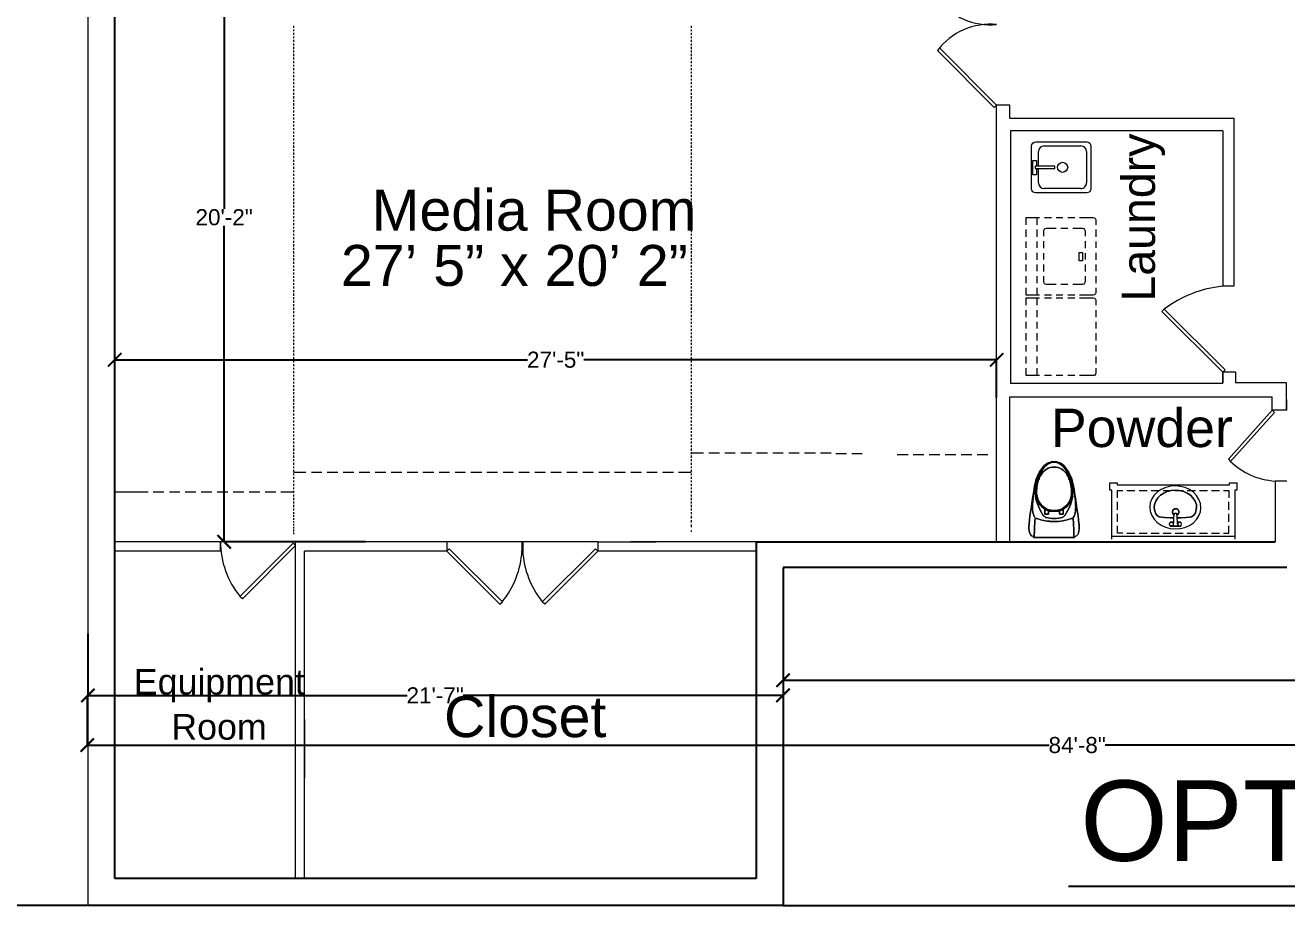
# Model space of a CAD drawing. Header units: inches. Extents: x 38 to 8673, y 1 to 7200.
# Drawn here: x 955.6 to 1425.6, y 748.7 to 1079.6 of the extents above; entities that cross this region are included whole.
import ezdxf

# ---------------------------------------------------------------- set-up
doc = ezdxf.new("R2010")
doc.units = ezdxf.units.IN
doc.header["$MEASUREMENT"] = 0
doc.layers.add('PDF5_WALLELEV1-2', color=7, linetype='Continuous')
doc.layers.add('PDF_Text', color=7, linetype='Continuous')
doc.layers.add('PDF_Layer 1', color=7, linetype='Continuous', true_color=0xffffff)
doc.styles.add('PDF Arial', font='arial.ttf')
doc.styles.get("Standard").update_dxf_attribs({"font": 'arial.ttf'})
doc.dimstyles.get("Standard").update_dxf_attribs({"dimtxt": 6, "dimasz": 5, "dimexe": 0.18, "dimexo": 0.0625, "dimgap": 0.09, "dimtad": 0, "dimtih": 1, "dimtoh": 1, "dimdec": 0, "dimzin": 0, "dimdsep": 46, "dimlunit": 4, "dimtxsty": 'Standard', "dimblk": 'ARCHTICK', "dimcen": 0.09, "dimclrd": 3, "dimclre": 3, "dimclrt": 1, "dimadec": 0, "dimazin": 0, "dimtfac": 1, "dimtdec": 0, "dimtofl": 0, "dimtmove": 0, "dimatfit": 3, "dimfxl": 100, "dimtolj": 1, "dimtzin": 0, "dimarcsym": 0})

# ---------------------------------------------------------------- blocks, each defined once
blk = doc.blocks.new('_ArchTick')
at = {"color": 0, "linetype": 'ByBlock', "const_width": 0.15}
blk.add_lwpolyline([(-0.5, -0.5), (0.5, 0.5)], dxfattribs=at)
blk = doc.blocks.new('*D5')
at = {"color": 3, "lineweight": -2, "transparency": 16777216}
for p, q in [((988.94, 942.04), (988.94, 955.05)), ((988.94, 954.87), (1142.77, 954.87)), ((1317.51, 954.87), (1163.67, 954.87)), ((1317.51, 940.85), (1317.51, 955.05))]:
    blk.add_line(p, q, dxfattribs=at)
at = {"layer": 'Defpoints', "color": 0, "transparency": 16777216}
for p in [(1317.51, 954.87), (988.94, 941.98), (1317.51, 940.78)]:
    blk.add_point(p, dxfattribs=at)
at = {"color": 3, "lineweight": -2, "transparency": 16777216, "xscale": 5, "yscale": 5, "zscale": 5, "rotation": 180}
blk.add_blockref('_ArchTick', (988.94, 954.87), dxfattribs=at)
at = {"color": 3, "lineweight": -2, "transparency": 16777216, "xscale": 5, "yscale": 5, "zscale": 5}
blk.add_blockref('_ArchTick', (1317.51, 954.87), dxfattribs=at)
at = {"color": 1, "transparency": 16777216, "insert": (1153.22, 954.87), "char_height": 6, "attachment_point": 5}
blk.add_mtext('\\A1;27\'-5"', dxfattribs=at)
blk = doc.blocks.new('*D6')
at = {"color": 3, "lineweight": -2, "transparency": 16777216}
for p, q in [((1082.38, 1128.98), (1029.52, 1128.98)), ((1029.7, 1128.98), (1029.7, 1011.14)), ((1029.7, 887.01), (1029.7, 1004.84)), ((1082.38, 887.01), (1029.52, 887.01))]:
    blk.add_line(p, q, dxfattribs=at)
at = {"layer": 'Defpoints', "color": 0, "transparency": 16777216}
for p in [(1029.7, 1128.98), (1082.44, 1128.98), (1082.44, 887.01)]:
    blk.add_point(p, dxfattribs=at)
at = {"color": 3, "lineweight": -2, "transparency": 16777216, "xscale": 5, "yscale": 5, "zscale": 5}
for p, rotation in [((1029.7, 1128.98), 90), ((1029.7, 887.01), 270)]:
    blk.add_blockref('_ArchTick', p, dxfattribs=dict(at, rotation=rotation))
at = {"color": 1, "transparency": 16777216, "insert": (1029.7, 1007.99), "char_height": 6, "attachment_point": 5}
blk.add_mtext('\\A1;20\'-2"', dxfattribs=at)
blk = doc.blocks.new('*D11')
at = {"color": 3, "lineweight": -2, "transparency": 16777216}
for p, q in [((1237.93, 856.24), (1237.93, 829.58)), ((978.94, 852.72), (978.94, 829.58)), ((978.94, 829.76), (1097.88, 829.76)), ((1237.93, 829.76), (1118.77, 829.76))]:
    blk.add_line(p, q, dxfattribs=at)
at = {"layer": 'Defpoints', "color": 0, "transparency": 16777216}
for p in [(1237.93, 856.3), (978.94, 852.78), (1237.93, 829.76)]:
    blk.add_point(p, dxfattribs=at)
at = {"color": 3, "lineweight": -2, "transparency": 16777216, "xscale": 5, "yscale": 5, "zscale": 5, "rotation": 180}
blk.add_blockref('_ArchTick', (978.94, 829.76), dxfattribs=at)
at = {"color": 3, "lineweight": -2, "transparency": 16777216, "xscale": 5, "yscale": 5, "zscale": 5}
blk.add_blockref('_ArchTick', (1237.93, 829.76), dxfattribs=at)
at = {"color": 1, "transparency": 16777216, "insert": (1108.32, 829.76), "char_height": 6, "attachment_point": 5}
blk.add_mtext('\\A1;21\'-7"', dxfattribs=at)
blk = doc.blocks.new('*D12')
at = {"color": 3, "lineweight": -2, "transparency": 16777216}
for p, q in [((1237.93, 877.39), (1237.93, 835.2)), ((1742.14, 877.33), (1742.14, 835.2)), ((1237.93, 835.38), (1495.41, 835.38)), ((1742.14, 835.38), (1506.01, 835.38))]:
    blk.add_line(p, q, dxfattribs=at)
at = {"layer": 'Defpoints', "color": 0, "transparency": 16777216}
for p in [(1237.93, 877.46), (1742.14, 877.39), (1742.14, 835.38)]:
    blk.add_point(p, dxfattribs=at)
at = {"color": 3, "lineweight": -2, "transparency": 16777216, "xscale": 5, "yscale": 5, "zscale": 5, "rotation": 180}
blk.add_blockref('_ArchTick', (1237.93, 835.38), dxfattribs=at)
at = {"color": 3, "lineweight": -2, "transparency": 16777216, "xscale": 5, "yscale": 5, "zscale": 5}
blk.add_blockref('_ArchTick', (1742.14, 835.38), dxfattribs=at)
at = {"color": 1, "transparency": 16777216, "insert": (1500.71, 835.38), "char_height": 6, "attachment_point": 5}
blk.add_mtext("\\A1;42'", dxfattribs=at)
blk = doc.blocks.new('*D14')
at = {"color": 3, "lineweight": -2, "transparency": 16777216}
for p, q in [((1995, 945.39), (1995, 811.02)), ((978.71, 829.88), (978.71, 811.02)), ((978.71, 811.2), (1337.11, 811.2)), ((1995, 811.2), (1357.91, 811.2))]:
    blk.add_line(p, q, dxfattribs=at)
at = {"layer": 'Defpoints', "color": 0, "transparency": 16777216}
for p in [(1995, 945.46), (978.71, 829.94), (1995, 811.2)]:
    blk.add_point(p, dxfattribs=at)
at = {"color": 3, "lineweight": -2, "transparency": 16777216, "xscale": 5, "yscale": 5, "zscale": 5, "rotation": 180}
blk.add_blockref('_ArchTick', (978.71, 811.2), dxfattribs=at)
at = {"color": 3, "lineweight": -2, "transparency": 16777216, "xscale": 5, "yscale": 5, "zscale": 5}
blk.add_blockref('_ArchTick', (1995, 811.2), dxfattribs=at)
at = {"color": 1, "transparency": 16777216, "insert": (1347.51, 811.2), "char_height": 6, "attachment_point": 5}
blk.add_mtext('\\A1;84\'-8"', dxfattribs=at)
blk = doc.blocks.new('*D15')
at = {"color": 3, "lineweight": -2, "transparency": 16777216}
for p, q in [((978.88, 1358.94), (941.68, 1358.94)), ((941.86, 1358.94), (941.86, 1058.35)), ((941.86, 751.46), (941.86, 1052.04)), ((978.65, 751.46), (941.68, 751.46))]:
    blk.add_line(p, q, dxfattribs=at)
at = {"layer": 'Defpoints', "color": 0, "transparency": 16777216}
for p in [(941.86, 1358.94), (978.94, 1358.94), (978.71, 751.46)]:
    blk.add_point(p, dxfattribs=at)
at = {"color": 3, "lineweight": -2, "transparency": 16777216, "xscale": 5, "yscale": 5, "zscale": 5}
for p, rotation in [((941.86, 1358.94), 90), ((941.86, 751.46), 270)]:
    blk.add_blockref('_ArchTick', p, dxfattribs=dict(at, rotation=rotation))
at = {"color": 1, "transparency": 16777216, "insert": (941.86, 1055.2), "char_height": 6, "attachment_point": 5}
blk.add_mtext('\\A1;50\'-7"', dxfattribs=at)
blk = doc.blocks.new('*D17')
at = {"color": 3, "lineweight": -2, "transparency": 16777216}
for p, q in [((1995.06, 945.47), (2092.31, 945.47)), ((2092.13, 945.47), (2092.13, 851.62)), ((2092.13, 751.46), (2092.13, 845.31)), ((1238, 751.46), (2092.31, 751.46))]:
    blk.add_line(p, q, dxfattribs=at)
at = {"layer": 'Defpoints', "color": 0, "transparency": 16777216}
for p in [(1995, 945.47), (2092.13, 945.47), (1237.93, 751.46)]:
    blk.add_point(p, dxfattribs=at)
at = {"color": 3, "lineweight": -2, "transparency": 16777216, "xscale": 5, "yscale": 5, "zscale": 5}
for p, rotation in [((2092.13, 945.47), 90), ((2092.13, 751.46), 270)]:
    blk.add_blockref('_ArchTick', p, dxfattribs=dict(at, rotation=rotation))
at = {"color": 1, "transparency": 16777216, "insert": (2092.13, 848.46), "char_height": 6, "attachment_point": 5}
blk.add_mtext('\\A1;16\'-2"', dxfattribs=at)

msp = doc.modelspace()

# ---------------------------------------------------------------- linework, layer by layer
for p, q in [((988.94, 761.46), (988.94, 1122.5)), ((1227.94, 887.01), (1227.94, 761.46)), ((1227.94, 887.01), (1421.26, 887.01)), ((1425.6, 877.47), (1237.93, 877.46)), ((1237.93, 877.46), (1237.93, 751.46)), ((1227.94, 761.46), (988.94, 761.46)), ((1227.94, 761.46), (1227.94, 761.46)), ((1237.93, 751.46), (978.94, 751.46))]:
    msp.add_line(p, q)
at = {"lineweight": 0}
for p, q in [((1421.27, 909.68), (1421.26, 887.01)), ((1168.95, 887.01), (988.94, 887.01)), ((1028.28, 883.57), (988.94, 883.57))]:
    msp.add_line(p, q, dxfattribs=at)
at = {"layer": 'PDF5_WALLELEV1-2', "lineweight": 25}
msp.add_lwpolyline([(1344.34, 758.66), (1858.37, 758.66)], dxfattribs=at)
at = {"layer": 'PDF_Layer 1', "lineweight": 0}
for points in [[(1189.45, 1339.98), (1189.45, 1358.94), (978.94, 1358.94), (978.94, 751.46)], [(1055.53, 1079.4), (1055.53, 1078.62)], [(1055.53, 1078.04), (1055.53, 1077.36)], [(1055.53, 1076.78), (1055.53, 1076)], [(1203.65, 1079.4), (1203.65, 1078.62)], [(1203.65, 1078.04), (1203.65, 1077.36)], [(1203.65, 1076.78), (1203.65, 1076)], [(1055.53, 1075.41), (1055.53, 1074.73)], [(1055.53, 1074.15), (1055.53, 1073.37)], [(1055.53, 1072.79), (1055.53, 1072.11)], [(1203.65, 1075.41), (1203.65, 1074.73)], [(1203.65, 1074.15), (1203.65, 1073.37)], [(1203.65, 1072.79), (1203.65, 1072.11)], [(1055.53, 1071.52), (1055.53, 1070.74)], [(1055.53, 1070.16), (1055.53, 1069.48)], [(1055.53, 1068.89), (1055.53, 1068.11)], [(1055.53, 1067.53), (1055.53, 1066.85)], [(1203.65, 1071.52), (1203.65, 1070.74)], [(1203.65, 1070.16), (1203.65, 1069.48)], [(1203.65, 1068.89), (1203.65, 1068.11)], [(1203.65, 1067.53), (1203.65, 1066.85)], [(1055.53, 1066.27), (1055.53, 1065.49)], [(1055.53, 1064.9), (1055.53, 1064.22)], [(1055.53, 1063.64), (1055.53, 1062.86)], [(1055.53, 1062.28), (1055.53, 1061.6)], [(1203.65, 1066.27), (1203.65, 1065.49)], [(1203.65, 1064.9), (1203.65, 1064.22)], [(1203.65, 1063.64), (1203.65, 1062.86)], [(1203.65, 1062.28), (1203.65, 1061.6)], [(1055.53, 1061.01), (1055.53, 1060.23)], [(1055.53, 1059.65), (1055.53, 1058.97)], [(1055.53, 1058.38), (1055.53, 1057.61)], [(1203.65, 1061.01), (1203.65, 1060.23)], [(1203.65, 1059.65), (1203.65, 1058.97)], [(1203.65, 1058.38), (1203.65, 1057.61)], [(1055.53, 1057.02), (1055.53, 1056.34)], [(1055.53, 1055.76), (1055.53, 1054.98)], [(1055.53, 1054.39), (1055.53, 1053.71)], [(1055.53, 1053.13), (1055.53, 1052.35)], [(1203.65, 1057.02), (1203.65, 1056.34)], [(1203.65, 1055.76), (1203.65, 1054.98)], [(1203.65, 1054.39), (1203.65, 1053.71)], [(1203.65, 1053.13), (1203.65, 1052.35)], [(1055.53, 1051.77), (1055.53, 1051.09)], [(1055.53, 1050.5), (1055.53, 1049.72)], [(1055.53, 1049.14), (1055.53, 1048.46)], [(1203.65, 1051.77), (1203.65, 1051.09)], [(1203.65, 1050.5), (1203.65, 1049.72)], [(1203.65, 1049.14), (1203.65, 1048.46)], [(1317.51, 887.14), (1317.51, 1049.83)], [(1322.36, 1049.83), (1317.51, 1049.83)], [(1322.36, 1045), (1322.36, 1049.83)], [(1055.53, 1047.87), (1055.53, 1047.1)], [(1055.53, 1046.51), (1055.53, 1045.83)], [(1055.53, 1045.25), (1055.53, 1044.47)], [(1055.53, 1043.88), (1055.53, 1043.2)], [(1203.65, 1047.87), (1203.65, 1047.1)], [(1203.65, 1046.51), (1203.65, 1045.83)], [(1203.65, 1045.25), (1203.65, 1044.47)], [(1203.65, 1043.88), (1203.65, 1043.2)], [(1322.36, 1045), (1405.84, 1045)], [(1405.84, 1045), (1405.84, 982.27)], [(1055.53, 1042.62), (1055.53, 1041.84)], [(1055.53, 1041.26), (1055.53, 1040.58)], [(1055.53, 1039.99), (1055.53, 1039.21)], [(1203.65, 1042.62), (1203.65, 1041.84)], [(1203.65, 1041.26), (1203.65, 1040.58)], [(1203.65, 1039.99), (1203.65, 1039.21)], [(1401.73, 1040.19), (1322.69, 1040.19), (1322.69, 946.19), (1401.73, 946.19)], [(1401.73, 1040.19), (1401.73, 982.27)], [(1055.53, 1038.63), (1055.53, 1037.95)], [(1055.53, 1037.36), (1055.53, 1036.59)], [(1055.53, 1036), (1055.53, 1035.32)], [(1055.53, 1034.74), (1055.53, 1033.96)], [(1203.65, 1038.63), (1203.65, 1037.95)], [(1203.65, 1037.36), (1203.65, 1036.59)], [(1203.65, 1036), (1203.65, 1035.32)], [(1203.65, 1034.74), (1203.65, 1033.96)], [(1335.21, 1034.59), (1348.89, 1034.59)], [(1055.53, 1033.37), (1055.53, 1032.69)], [(1055.53, 1032.11), (1055.53, 1031.33)], [(1055.53, 1030.75), (1055.53, 1030.07)], [(1055.53, 1029.48), (1055.53, 1028.7)], [(1203.65, 1033.37), (1203.65, 1032.69)], [(1203.65, 1032.11), (1203.65, 1031.33)], [(1203.65, 1030.75), (1203.65, 1030.07)], [(1203.65, 1029.48), (1203.65, 1028.7)], [(1333.09, 1027.11), (1333.09, 1032.47)], [(1351.01, 1032.47), (1351.01, 1020.87)], [(1055.53, 1028.12), (1055.53, 1027.44)], [(1055.53, 1026.85), (1055.53, 1026.08)], [(1055.53, 1025.49), (1055.53, 1024.81)], [(1203.65, 1028.12), (1203.65, 1027.44)], [(1203.65, 1026.85), (1203.65, 1026.08)], [(1203.65, 1025.49), (1203.65, 1024.81)], [(1332.37, 1023.87), (1331.01, 1023.87), (1331.01, 1029.23), (1332.37, 1029.23), (1332.37, 1027.07), (1331.81, 1027.07), (1331.81, 1026.19), (1332.37, 1026.19), (1332.37, 1023.87)], [(1333.09, 1020.83), (1333.09, 1026.19)], [(1055.53, 1024.23), (1055.53, 1023.45)], [(1055.53, 1022.87), (1055.53, 1022.18)], [(1055.53, 1021.6), (1055.53, 1020.82)], [(1055.53, 1020.24), (1055.53, 1019.56)], [(1203.65, 1024.23), (1203.65, 1023.45)], [(1203.65, 1022.87), (1203.65, 1022.18)], [(1203.65, 1021.6), (1203.65, 1020.82)], [(1203.65, 1020.24), (1203.65, 1019.56)], [(1055.53, 1018.97), (1055.53, 1018.19)], [(1055.53, 1017.61), (1055.53, 1016.93)], [(1055.53, 1016.35), (1055.53, 1015.57)], [(1203.65, 1018.97), (1203.65, 1018.19)], [(1203.65, 1017.61), (1203.65, 1016.93)], [(1203.65, 1016.35), (1203.65, 1015.57)], [(1348.89, 1018.75), (1335.21, 1018.75)], [(1055.53, 1014.98), (1055.53, 1014.3)], [(1055.53, 1013.72), (1055.53, 1012.94)], [(1055.53, 1012.36), (1055.53, 1011.67)], [(1055.53, 1011.09), (1055.53, 1010.31)], [(1203.65, 1014.98), (1203.65, 1014.3)], [(1203.65, 1013.72), (1203.65, 1012.94)], [(1203.65, 1012.36), (1203.65, 1011.67)], [(1203.65, 1011.09), (1203.65, 1010.31)], [(1055.53, 1009.73), (1055.53, 1009.05)], [(1055.53, 1008.46), (1055.53, 1007.68)], [(1055.53, 1007.1), (1055.53, 1006.42)], [(1055.53, 1005.83), (1055.53, 1005.06)], [(1203.65, 1009.73), (1203.65, 1009.05)], [(1203.65, 1008.46), (1203.65, 1007.68)], [(1203.65, 1007.1), (1203.65, 1006.42)], [(1203.65, 1005.83), (1203.65, 1005.06)], [(1328.45, 1005.23), (1328.45, 1007.95), (1333.49, 1007.95)], [(1332.45, 1007.95), (1332.45, 1005.23)], [(1335.33, 1007.95), (1337.97, 1007.95)], [(1339.73, 1007.95), (1342.13, 1007.95)], [(1343.97, 1007.95), (1346.61, 1007.95)], [(1348.37, 1007.95), (1353.49, 1007.95)], [(1353.49, 1007.95), (1353.97, 1007.79), (1354.29, 1007.47), (1354.45, 1006.99)], [(1354.45, 1006.99), (1354.45, 1005.23)], [(1055.53, 1004.47), (1055.53, 1003.79)], [(1055.53, 1003.21), (1055.53, 1002.43)], [(1055.53, 1001.85), (1055.53, 1001.16)], [(1203.65, 1004.47), (1203.65, 1003.79)], [(1203.65, 1003.21), (1203.65, 1002.43)], [(1203.65, 1001.85), (1203.65, 1001.16)], [(1328.45, 1000.75), (1328.45, 1003.39)], [(1332.45, 1003.39), (1332.45, 1000.75)], [(1335.09, 1000.91), (1335.09, 1002.99), (1335.17, 1003.47), (1335.57, 1003.79), (1336.05, 1003.95), (1339.65, 1003.95)], [(1341.41, 1003.95), (1344.05, 1003.95)], [(1345.89, 1003.95), (1349.49, 1003.95), (1349.97, 1003.79), (1350.29, 1003.47), (1350.45, 1002.99)], [(1350.45, 1002.99), (1350.45, 1000.91)], [(1354.45, 1003.39), (1354.45, 1000.75)], [(1055.53, 1000.58), (1055.53, 999.8)], [(1055.53, 999.22), (1055.53, 998.54)], [(1055.53, 997.95), (1055.53, 997.17)], [(1055.53, 996.59), (1055.53, 995.91)], [(1203.65, 1000.58), (1203.65, 999.8)], [(1203.65, 999.22), (1203.65, 998.54)], [(1203.65, 997.95), (1203.65, 997.17)], [(1203.65, 996.59), (1203.65, 995.91)], [(1328.45, 996.59), (1328.45, 998.99)], [(1332.45, 998.99), (1332.45, 996.59)], [(1335.09, 996.43), (1335.09, 999.07)], [(1350.45, 999.07), (1350.45, 996.43)], [(1354.45, 998.99), (1354.45, 996.59)], [(1055.53, 995.33), (1055.53, 994.55)], [(1055.53, 993.96), (1055.53, 993.28)], [(1055.53, 992.7), (1055.53, 991.92)], [(1203.65, 995.33), (1203.65, 994.55)], [(1203.65, 993.96), (1203.65, 993.28)], [(1203.65, 992.7), (1203.65, 991.92)], [(1328.45, 992.11), (1328.45, 994.75)], [(1332.45, 994.75), (1332.45, 992.11)], [(1335.09, 992.27), (1335.09, 994.67)], [(1350.45, 994.67), (1350.45, 992.27)], [(1354.45, 994.75), (1354.45, 992.11)], [(1055.53, 991.34), (1055.53, 990.65)], [(1055.53, 990.07), (1055.53, 989.29)], [(1055.53, 988.71), (1055.53, 988.03)], [(1055.53, 987.44), (1055.53, 986.66)], [(1203.65, 991.34), (1203.65, 990.65)], [(1203.65, 990.07), (1203.65, 989.29)], [(1203.65, 988.71), (1203.65, 988.03)], [(1203.65, 987.44), (1203.65, 986.66)], [(1328.45, 987.95), (1328.45, 990.35)], [(1332.45, 990.35), (1332.45, 987.95)], [(1335.09, 987.79), (1335.09, 990.43)], [(1350.45, 990.43), (1350.45, 987.79)], [(1354.45, 990.35), (1354.45, 987.95)], [(1055.53, 986.08), (1055.53, 985.4)], [(1055.53, 984.82), (1055.53, 984.04)], [(1055.53, 983.45), (1055.53, 982.77)], [(1203.65, 986.08), (1203.65, 985.4)], [(1203.65, 984.82), (1203.65, 984.04)], [(1203.65, 983.45), (1203.65, 982.77)], [(1328.45, 983.47), (1328.45, 986.11)], [(1332.45, 986.11), (1332.45, 983.47)], [(1339.65, 982.99), (1336.05, 982.99), (1335.57, 983.07), (1335.17, 983.47), (1335.09, 983.95), (1335.09, 986.03)], [(1344.05, 982.99), (1341.41, 982.99)], [(1350.45, 986.03), (1350.45, 983.95), (1350.29, 983.47), (1349.97, 983.07), (1349.49, 982.99), (1345.89, 982.99)], [(1354.45, 986.11), (1354.45, 983.47)], [(1055.53, 982.19), (1055.53, 981.41)], [(1055.53, 980.83), (1055.53, 980.14)], [(1055.53, 979.56), (1055.53, 978.78)], [(1055.53, 978.2), (1055.53, 977.52)], [(1203.65, 982.19), (1203.65, 981.41)], [(1203.65, 980.83), (1203.65, 980.14)], [(1203.65, 979.56), (1203.65, 978.78)], [(1203.65, 978.2), (1203.65, 977.52)], [(1328.45, 978.99), (1328.45, 981.71)], [(1333.49, 978.99), (1328.45, 978.99)], [(1328.45, 975.23), (1328.45, 977.95), (1333.49, 977.95)], [(1332.45, 981.71), (1332.45, 978.99)], [(1332.45, 977.95), (1332.45, 975.23)], [(1337.97, 978.99), (1335.33, 978.99)], [(1335.33, 977.95), (1337.97, 977.95)], [(1342.13, 978.99), (1339.73, 978.99)], [(1339.73, 977.95), (1342.13, 977.95)], [(1346.61, 978.99), (1343.97, 978.99)], [(1343.97, 977.95), (1346.61, 977.95)], [(1353.49, 978.99), (1348.37, 978.99)], [(1348.37, 977.95), (1353.49, 977.95)], [(1354.45, 981.71), (1354.45, 979.95), (1354.29, 979.47), (1353.97, 979.07), (1353.49, 978.99)], [(1353.49, 977.95), (1353.97, 977.79), (1354.29, 977.47), (1354.45, 976.99)], [(1405.84, 982.27), (1401.73, 982.27)], [(1055.53, 976.93), (1055.53, 976.15)], [(1055.53, 975.57), (1055.53, 974.89)], [(1055.53, 974.31), (1055.53, 973.53)], [(1055.53, 972.94), (1055.53, 972.26)], [(1203.65, 976.93), (1203.65, 976.15)], [(1203.65, 975.57), (1203.65, 974.89)], [(1203.65, 974.31), (1203.65, 973.53)], [(1203.65, 972.94), (1203.65, 972.26)], [(1328.45, 970.75), (1328.45, 973.39)], [(1332.45, 973.39), (1332.45, 970.75)], [(1354.45, 976.99), (1354.45, 975.23)], [(1354.45, 973.39), (1354.45, 970.75)], [(1055.53, 971.68), (1055.53, 970.9)], [(1055.53, 970.32), (1055.53, 969.63)], [(1055.53, 969.05), (1055.53, 968.27)], [(1203.65, 971.68), (1203.65, 970.9)], [(1203.65, 970.32), (1203.65, 969.63)], [(1203.65, 969.05), (1203.65, 968.27)], [(1328.45, 966.59), (1328.45, 968.99)], [(1332.45, 968.99), (1332.45, 966.59)], [(1354.45, 968.99), (1354.45, 966.59)], [(1055.53, 967.69), (1055.53, 967.01)], [(1055.53, 966.42), (1055.53, 965.65)], [(1055.53, 965.06), (1055.53, 964.38)], [(1055.53, 963.8), (1055.53, 963.02)], [(1203.65, 967.69), (1203.65, 967.01)], [(1203.65, 966.42), (1203.65, 965.65)], [(1203.65, 965.06), (1203.65, 964.38)], [(1203.65, 963.8), (1203.65, 963.02)], [(1328.45, 962.11), (1328.45, 964.75)], [(1332.45, 964.75), (1332.45, 962.11)], [(1354.45, 964.75), (1354.45, 962.11)], [(1055.53, 962.43), (1055.53, 961.75)], [(1055.53, 961.17), (1055.53, 960.39)], [(1055.53, 959.81), (1055.53, 959.13)], [(1203.65, 962.43), (1203.65, 961.75)], [(1203.65, 961.17), (1203.65, 960.39)], [(1203.65, 959.81), (1203.65, 959.13)], [(1328.45, 957.95), (1328.45, 960.35)], [(1332.45, 960.35), (1332.45, 957.95)], [(1354.45, 960.35), (1354.45, 957.95)], [(1055.53, 958.54), (1055.53, 957.76)], [(1055.53, 957.18), (1055.53, 956.5)], [(1055.53, 955.91), (1055.53, 955.14)], [(1055.53, 954.55), (1055.53, 953.87)], [(1203.65, 958.54), (1203.65, 957.76)], [(1203.65, 957.18), (1203.65, 956.5)], [(1203.65, 955.91), (1203.65, 955.14)], [(1203.65, 954.55), (1203.65, 953.87)], [(1328.45, 953.47), (1328.45, 956.11)], [(1332.45, 956.11), (1332.45, 953.47)], [(1354.45, 956.11), (1354.45, 953.47)], [(1055.53, 953.29), (1055.53, 952.51)], [(1055.53, 951.92), (1055.53, 951.24)], [(1055.53, 950.66), (1055.53, 949.88)], [(1203.65, 953.29), (1203.65, 952.51)], [(1203.65, 951.92), (1203.65, 951.24)], [(1203.65, 950.66), (1203.65, 949.88)], [(1328.45, 948.99), (1328.45, 951.71)], [(1332.45, 951.71), (1332.45, 948.99)], [(1354.45, 951.71), (1354.45, 949.95), (1354.29, 949.47), (1353.97, 949.07), (1353.49, 948.99)], [(1406.51, 950.27), (1401.73, 950.27)], [(1401.73, 950.27), (1401.73, 946.19)], [(1406.51, 950.27), (1406.51, 946.27)], [(1055.53, 949.3), (1055.53, 948.62)], [(1055.53, 948.03), (1055.53, 947.25)], [(1055.53, 946.67), (1055.53, 945.99)], [(1055.53, 945.4), (1055.53, 944.63)], [(1203.65, 949.3), (1203.65, 948.62)], [(1203.65, 948.03), (1203.65, 947.25)], [(1203.65, 946.67), (1203.65, 945.99)], [(1203.65, 945.4), (1203.65, 944.63)], [(1333.49, 948.99), (1328.45, 948.99)], [(1337.97, 948.99), (1335.33, 948.99)], [(1342.13, 948.99), (1339.73, 948.99)], [(1346.61, 948.99), (1343.97, 948.99)], [(1353.49, 948.99), (1348.37, 948.99)], [(1425.46, 946.27), (1406.51, 946.27)], [(1425.45, 940.06), (1425.45, 936.06), (1425.45, 946.25)], [(1055.53, 944.04), (1055.53, 943.36)], [(1055.53, 942.78), (1055.53, 942)], [(1055.53, 941.41), (1055.53, 940.73)], [(1055.53, 940.15), (1055.53, 939.37)], [(1203.65, 944.04), (1203.65, 943.36)], [(1203.65, 942.78), (1203.65, 942)], [(1203.65, 941.41), (1203.65, 940.73)], [(1203.65, 940.15), (1203.65, 939.37)], [(1322.42, 887.37), (1322.42, 941.01)], [(1322.42, 941.01), (1322.42, 941.01), (1322.42, 941.01), (1420.19, 941.01)], [(1420.19, 936.06), (1420.19, 941.01)], [(1055.53, 938.79), (1055.53, 938.11)], [(1055.53, 937.52), (1055.53, 936.74)], [(1055.53, 936.16), (1055.53, 935.48)], [(1203.65, 938.79), (1203.65, 938.11)], [(1203.65, 937.52), (1203.65, 936.74)], [(1203.65, 936.16), (1203.65, 935.48)], [(1420.19, 936.06), (1403.93, 917.78), (1404.67, 916.9)], [(1421.05, 935.2), (1420.19, 936.06)], [(1425.45, 936.06), (1420.19, 936.06)], [(1055.53, 934.89), (1055.53, 934.12)], [(1055.53, 933.53), (1055.53, 932.85)], [(1055.53, 932.27), (1055.53, 931.49)], [(1055.53, 930.9), (1055.53, 930.22)], [(1203.65, 934.89), (1203.65, 934.12)], [(1203.65, 933.53), (1203.65, 932.85)], [(1203.65, 932.27), (1203.65, 931.49)], [(1203.65, 930.9), (1203.65, 930.22)], [(1404.67, 916.9), (1421.05, 935.2)], [(1055.53, 929.64), (1055.53, 928.86)], [(1055.53, 928.28), (1055.53, 927.6)], [(1055.53, 927.01), (1055.53, 926.23)], [(1203.65, 929.64), (1203.65, 928.86)], [(1203.65, 928.28), (1203.65, 927.6)], [(1203.65, 927.01), (1203.65, 926.23)], [(1055.53, 925.65), (1055.53, 924.97)], [(1055.53, 924.38), (1055.53, 923.61)], [(1055.53, 923.02), (1055.53, 922.34)], [(1055.53, 921.76), (1055.53, 920.98)], [(1203.65, 925.65), (1203.65, 924.97)], [(1203.65, 924.38), (1203.65, 923.61)], [(1203.65, 923.02), (1203.65, 922.34)], [(1203.65, 921.76), (1203.65, 920.98)], [(1055.53, 920.39), (1055.53, 919.71)], [(1055.53, 919.13), (1055.53, 918.35)], [(1055.53, 917.77), (1055.53, 917.09)], [(1203.65, 920.39), (1203.65, 919.71)], [(1208.3, 920.1), (1203.65, 920.1)], [(1203.65, 919.13), (1203.65, 918.35)], [(1203.65, 917.77), (1203.65, 917.09)], [(1214.23, 920.1), (1210.31, 920.1)], [(1220.15, 920.01), (1216.24, 920.1)], [(1226.18, 920.01), (1222.16, 920.01)], [(1232.11, 920.01), (1228.09, 920.01)], [(1238.03, 920.01), (1234.11, 920.01)], [(1243.96, 920.01), (1240.04, 920.01)], [(1249.99, 920.01), (1245.97, 920.01)], [(1255.91, 920.01), (1251.89, 920.01)], [(1261.53, 919.76), (1257.62, 919.76)], [(1267.46, 919.76), (1263.54, 919.76)], [(1284.49, 919.45), (1280.47, 919.45)], [(1290.41, 919.45), (1286.38, 919.45)], [(1296.33, 919.45), (1292.42, 919.45)], [(1302.26, 919.45), (1298.34, 919.45)], [(1308.29, 919.45), (1304.27, 919.45)], [(1314.21, 919.45), (1310.19, 919.45)], [(1055.53, 916.5), (1055.53, 915.72)], [(1055.53, 915.14), (1055.53, 914.46)], [(1055.53, 913.87), (1055.53, 913.1)], [(1060.19, 912.8), (1055.53, 912.8)], [(1055.53, 912.51), (1055.53, 911.83)], [(1066.11, 912.8), (1062.2, 912.8)], [(1072.04, 912.8), (1068.12, 912.8)], [(1078.07, 912.8), (1074.05, 912.8)], [(1083.99, 912.8), (1079.97, 912.8)], [(1089.92, 912.8), (1086, 912.8)], [(1095.84, 912.8), (1091.93, 912.8)], [(1101.87, 912.8), (1097.85, 912.8)], [(1107.8, 912.8), (1103.78, 912.8)], [(1113.72, 912.8), (1109.81, 912.8)], [(1119.64, 912.8), (1115.73, 912.8)], [(1125.68, 912.8), (1121.66, 912.8)], [(1131.6, 912.8), (1127.58, 912.8)], [(1137.52, 912.8), (1133.61, 912.8)], [(1143.45, 912.8), (1139.54, 912.8)], [(1149.48, 912.8), (1145.46, 912.8)], [(1155.4, 912.8), (1151.38, 912.8)], [(1161.33, 912.8), (1157.42, 912.8)], [(1167.26, 912.8), (1163.34, 912.8)], [(1173.28, 912.8), (1169.26, 912.8)], [(1179.21, 912.8), (1175.19, 912.8)], [(1185.14, 912.8), (1181.22, 912.8)], [(1191.06, 912.8), (1187.14, 912.8)], [(1197.09, 912.8), (1193.07, 912.8)], [(1203.65, 912.8), (1198.99, 912.8)], [(1203.65, 916.5), (1203.65, 915.72)], [(1203.65, 915.14), (1203.65, 914.46)], [(1203.65, 913.87), (1203.65, 913.1)], [(1203.65, 912.51), (1203.65, 911.83)], [(1055.53, 911.25), (1055.53, 910.47)], [(1055.53, 909.88), (1055.53, 909.2)], [(1055.53, 908.62), (1055.53, 907.84)], [(1055.53, 907.26), (1055.53, 906.58)], [(1203.65, 911.25), (1203.65, 910.47)], [(1203.65, 909.88), (1203.65, 909.2)], [(1203.65, 908.62), (1203.65, 907.84)], [(1203.65, 907.26), (1203.65, 906.58)], [(1359.67, 906.22), (1359.67, 909.02), (1362.39, 909.02), (1362.39, 908.22), (1404.23, 908.22), (1404.23, 909.02), (1406.95, 909.02)], [(1406.95, 909.02), (1406.95, 906.22), (1406.23, 906.22), (1406.23, 887.98)], [(1425.6, 909.68), (1421.27, 909.68)], [(1001.36, 905.51), (988.94, 905.51)], [(1007.29, 905.51), (1003.27, 905.51)], [(1013.21, 905.51), (1009.3, 905.51)], [(1019.14, 905.51), (1015.22, 905.51)], [(1025.17, 905.51), (1021.15, 905.51)], [(1031.09, 905.51), (1027.07, 905.51)], [(1037.02, 905.51), (1033.1, 905.51)], [(1042.94, 905.51), (1039.03, 905.51)], [(1048.97, 905.51), (1044.95, 905.51)], [(1055.53, 905.51), (1050.88, 905.51)], [(1055.53, 905.99), (1055.53, 905.21)], [(1055.53, 904.63), (1055.53, 903.95)], [(1055.53, 903.37), (1055.53, 902.59)], [(1203.65, 905.99), (1203.65, 905.21)], [(1203.65, 904.63), (1203.65, 903.95)], [(1203.65, 903.37), (1203.65, 902.59)], [(1360.39, 887.98), (1360.39, 906.22), (1359.67, 906.22)], [(1362.55, 903.42), (1362.55, 906.14), (1364.55, 906.14)], [(1366.07, 906.14), (1369.02, 906.14)], [(1370.55, 906.14), (1373.59, 906.14)], [(1375.03, 906.14), (1378.07, 906.14)], [(1379.59, 906.14), (1382.55, 906.14)], [(1384.07, 906.14), (1387.02, 906.14)], [(1388.55, 906.14), (1391.59, 906.14)], [(1393.03, 906.14), (1396.07, 906.14)], [(1397.59, 906.14), (1400.55, 906.14)], [(1402.07, 906.14), (1404.07, 906.14), (1404.07, 903.42)], [(1055.53, 902), (1055.53, 901.32)], [(1055.53, 900.74), (1055.53, 899.96)], [(1055.53, 899.37), (1055.53, 898.69)], [(1055.53, 898.11), (1055.53, 897.33)], [(1203.65, 902), (1203.65, 901.32)], [(1203.65, 900.74), (1203.65, 899.96)], [(1203.65, 899.37), (1203.65, 898.69)], [(1203.65, 898.11), (1203.65, 897.33)], [(1362.55, 898.94), (1362.55, 901.9)], [(1404.07, 898.94), (1404.07, 901.9)], [(1055.53, 896.91), (1055.53, 896.35)], [(1055.53, 895.87), (1055.53, 895.23)], [(1055.53, 894.75), (1055.53, 894.19)], [(1055.53, 893.71), (1055.53, 893.07)], [(1203.72, 896.74), (1203.72, 895.76)], [(1203.72, 895.02), (1203.72, 894.16)], [(1203.72, 893.43), (1203.72, 892.44)], [(1362.55, 894.46), (1362.55, 897.42)], [(1404.07, 894.46), (1404.07, 897.42)], [(1055.53, 892.59), (1055.53, 892.03)], [(1055.53, 891.55), (1055.53, 890.91)], [(1055.53, 890.43), (1055.53, 889.87)], [(1203.65, 891.28), (1203.65, 890.72)], [(1406.23, 889.02), (1360.39, 889.02)], [(1364.55, 890.22), (1362.55, 890.22), (1362.55, 892.94)], [(1366.07, 890.22), (1369.02, 890.22)], [(1370.55, 890.22), (1373.59, 890.22)], [(1375.03, 890.22), (1378.07, 890.22)], [(1379.59, 890.22), (1382.55, 890.22)], [(1384.07, 890.22), (1387.02, 890.22)], [(1388.55, 890.22), (1391.59, 890.22)], [(1393.03, 890.22), (1396.07, 890.22)], [(1397.59, 890.22), (1400.55, 890.22)], [(1402.07, 890.22), (1404.07, 890.22), (1404.07, 892.94)], [(1028.28, 887.01), (1028.28, 883.57)], [(1035.59, 866.68), (1055.44, 886.52)], [(1056.31, 885.64), (1036.55, 865.8), (1035.6, 866.68)], [(1055.44, 886.52), (1056.32, 885.64)], [(1056.24, 761.46), (1056.24, 887.01)], [(1112.63, 887.01), (1059.37, 887.01)], [(1112.63, 887.01), (1112.63, 883.57), (1059.68, 883.57)], [(1140.63, 887.01), (1140.63, 883.57)], [(1140.95, 887.01), (1140.95, 883.57)], [(1168.95, 887.01), (1190.63, 887.01)], [(1168.95, 887.01), (1168.95, 883.57)], [(1227.94, 887.01), (1181.04, 887.01)], [(1059.68, 761.46), (1059.68, 883.57)], [(1227.94, 883.57), (1168.95, 883.57)], [(1059.68, 820.74), (1059.68, 799.06)]]:
    msp.add_lwpolyline(points, dxfattribs=at)
for points in [[(1295.43, 1089.54, 0.25982), (1317.51, 1079.88, 0.259825), (1295.43, 1070.2)], [(1333.1, 910.06, -0.020487), (1333.95, 911.91, 0.020487), (1333.11, 910.06, 0.094952), (1332.41, 904.69, -0.094952), (1333.1, 910.06)], [(1345.79, 909.16, -0.01983), (1348.18, 893.55, 0.01983), (1345.78, 909.14, 0.130166), (1342.79, 915.08, -0.130166), (1345.79, 909.16)], [(1329.57, 893.57, -0.019555), (1331.91, 908.91, 0.019555), (1329.57, 893.55, 0.104118), (1329.86, 890.26, -0.104118), (1329.57, 893.57)], [(1331.94, 904.03, -0.031592), (1331.75, 907.94, 0.031592), (1331.95, 904.05, 0.098594), (1334.88, 896.81, -0.098594), (1331.94, 904.03)], [(1332, 895.59, -0.157083), (1330.87, 899.73, 0.157083), (1332, 895.59, 0.231615), (1331.75, 895.21, -0.231615), (1332, 895.59)], [(1345.83, 895.6, -0.234562), (1346.06, 895.21, 0.234562), (1345.83, 895.6, 0.230315), (1345.38, 895.66, -0.230315), (1345.81, 895.59, 0.157226), (1346.94, 899.73, -0.157226), (1345.83, 895.6)], [(1332.44, 895.64, 0.165851), (1345.38, 895.64, -0.165851), (1332.44, 895.66, 0.231313), (1331.98, 895.6, -0.231313), (1332.44, 895.64)], [(1347.98, 890.25, -0.315708), (1346.13, 888.81, 0.315708), (1347.98, 890.25, 0.103522), (1348.25, 893.55, -0.103522), (1347.98, 890.25)]]:
    msp.add_lwpolyline(points, format="xyb", dxfattribs=at)
for points in [[(1316.63, 1048.95), (1295.42, 1070.15), (1296.31, 1071.03), (1317.5, 1049.83)], [(1332.05, 1017.07), (1331.49, 1017.23), (1330.93, 1017.55), (1330.61, 1018.11), (1330.53, 1018.67), (1330.53, 1034.51), (1330.61, 1035.15), (1330.93, 1035.63), (1331.49, 1035.95), (1332.05, 1036.11), (1351.09, 1036.11), (1351.65, 1035.95), (1352.21, 1035.63), (1352.53, 1035.15), (1352.61, 1034.51), (1352.61, 1018.67), (1352.53, 1018.11), (1352.21, 1017.55), (1351.65, 1017.23), (1351.09, 1017.07)], [(1339.17, 1027.07), (1331.81, 1027.07), (1331.81, 1026.19), (1339.17, 1026.19)], [(1348.21, 991.71), (1348.21, 994.91), (1349.49, 994.91), (1349.49, 991.71)], [(1379.97, 973.79), (1402.61, 951.15), (1401.73, 950.27), (1379.09, 972.91)], [(1401.73, 946.27), (1401.73, 950.27)], [(1378.87, 896.14), (1378.07, 896.38), (1377.35, 896.78), (1376.87, 897.42), (1376.79, 897.5), (1376.47, 898.46), (1376.23, 899.82), (1376.3, 900.94), (1376.79, 902.22), (1377.59, 903.42), (1378.55, 904.38), (1379.75, 905.18), (1381.03, 905.74), (1382.55, 906.14), (1384.15, 906.22), (1385.67, 906.14), (1387.19, 905.74), (1388.47, 905.18), (1389.67, 904.38), (1390.63, 903.42), (1391.43, 902.22), (1391.91, 900.94), (1391.99, 899.82), (1391.75, 898.46), (1391.43, 897.5), (1391.35, 897.42), (1390.87, 896.78), (1390.15, 896.38), (1389.35, 896.22), (1390.15, 896.38), (1390.87, 896.78), (1391.35, 897.42), (1391.43, 897.5), (1391.75, 898.46), (1391.99, 899.82), (1391.91, 900.94), (1391.43, 902.22), (1390.63, 903.42), (1389.67, 904.38), (1388.47, 905.18), (1387.19, 905.74), (1385.67, 906.14), (1384.15, 906.22), (1382.55, 906.14), (1381.03, 905.74), (1379.75, 905.18), (1378.55, 904.38), (1377.59, 903.42), (1376.79, 902.22), (1376.3, 900.94), (1376.23, 899.82), (1376.47, 898.46), (1376.79, 897.5), (1376.87, 897.42), (1377.35, 896.78), (1378.07, 896.38)], [(1335.43, 899.13), (1335.43, 897.29), (1336.79, 897.29), (1336.79, 898.97), (1336.79, 897.29), (1335.43, 897.29)], [(1340.95, 898.41), (1336.79, 898.41)], [(1340.95, 898.97), (1340.95, 897.29), (1342.23, 897.29), (1342.23, 899.13), (1342.23, 897.29), (1340.95, 897.29)], [(1383.67, 897.74), (1384.55, 897.74), (1384.87, 892.78), (1383.35, 892.78)], [(1383.67, 897.74), (1384.55, 897.74), (1384.87, 892.78), (1383.35, 892.78)], [(1383.51, 895.9), (1382.15, 895.9), (1380.15, 896.06), (1378.87, 896.14), (1380.15, 896.06), (1382.15, 895.9)], [(1383.43, 894.38), (1382.15, 894.38), (1382.15, 894.22), (1382.15, 894.38)], [(1382.15, 893.02), (1382.15, 892.78), (1386.07, 892.78), (1382.15, 892.78)], [(1383.59, 895.9), (1383.43, 895.9)], [(1389.35, 896.22), (1388.07, 896.06), (1386.15, 895.9), (1384.71, 895.9), (1386.15, 895.9), (1388.07, 896.06)], [(1386.07, 894.22), (1386.07, 894.38), (1384.79, 894.38), (1386.07, 894.38)], [(1384.95, 893.66), (1385.11, 893.26), (1385.35, 893.02), (1385.67, 892.94), (1385.99, 893.02), (1386.23, 893.26), (1386.39, 893.66), (1386.23, 893.98), (1385.99, 894.22), (1385.67, 894.3), (1385.35, 894.22), (1385.11, 893.98)], [(1384.95, 893.66), (1385.11, 893.26), (1385.35, 893.02), (1385.67, 892.94), (1385.99, 893.02), (1386.23, 893.26), (1386.39, 893.66), (1386.23, 893.98), (1385.99, 894.22), (1385.67, 894.3), (1385.35, 894.22), (1385.11, 893.98)], [(1386.07, 892.78), (1386.07, 893.02)], [(1331.51, 888.65), (1346.23, 888.65)], [(1133.35, 864.61), (1113.51, 884.45), (1112.63, 883.57), (1132.39, 863.73)], [(1148.23, 864.61), (1168.07, 884.45), (1168.95, 883.57), (1149.19, 863.73)]]:
    msp.add_lwpolyline(points, close=True, dxfattribs=at)
for points in [[(1342.83, 915.13, 0.214396), (1338.91, 916.89, 0.214331), (1334.99, 915.13, -0.214331), (1338.91, 916.89, -0.214396)], [(1342.3, 915.07, 0.221262), (1338.91, 916.65, 0.221078), (1335.51, 915.07, -0.221078), (1338.91, 916.65, -0.221262)], [(1334.95, 915.08, 0.130031), (1331.95, 909.14, -0.130031)], [(1335.46, 915.08, 0.192683), (1332.01, 904.66, -0.192683)], [(1338.91, 914.89, -0.281248), (1343.78, 911.91, -0.021253), (1344.63, 910.06, 0.021253), (1343.79, 911.91, 0.281248), (1338.91, 914.89, 0.281332), (1334.03, 911.91, -0.281332), (1338.91, 914.89, -0.281248), (1343.79, 911.91, 0.281248), (1338.91, 914.89, 0.281332), (1334.03, 911.91, -0.281332)], [(1345.8, 904.66, 0.192737), (1342.36, 915.08, -0.192737)], [(1331.88, 908.89, 0.039158), (1330.83, 899.7, -0.039158)], [(1331.99, 909.16, 0.003824), (1331.94, 908.88, -0.003824)], [(1345.4, 904.69, 0.095067), (1344.71, 910.06, -0.095067)], [(1345.8, 904.03, 0.031363), (1345.99, 907.93, -0.031363)], [(1346.99, 899.69, 0.039271), (1345.93, 908.89, -0.039271)], [(1332.08, 904.67, 0.308813), (1336.81, 898.58, -0.308813)], [(1332.48, 904.69, 0.396488), (1338.91, 898.65, 0.396422), (1345.34, 904.69, -0.396422), (1338.91, 898.65, -0.396488)], [(1341, 898.58, 0.308864), (1345.73, 904.67, -0.308864)], [(1342.94, 896.81, 0.098598), (1345.87, 904.05, -0.098598)], [(1384.66, 896.96, 0.358191), (1385.4, 898.35, 0.358002), (1384.18, 899.34, 0.358403), (1382.97, 898.33, 0.358119), (1383.73, 896.95, -0.358119), (1382.97, 898.33, -0.358403), (1384.18, 899.34, -0.358002), (1385.4, 898.35, -0.358191)], [(1331.79, 895.22, 0.015067), (1331.52, 889.15, -0.015067)], [(1334.95, 896.84, 0.183302), (1335.8, 896.22, -0.183302)], [(1335.75, 896.11, 0.133351), (1342.06, 896.11, -0.133351)], [(1342.02, 896.22, 0.183116), (1342.87, 896.83, -0.183116)], [(1346.3, 889.14, 0.015312), (1346.03, 895.21, -0.015312)], [(1329.83, 890.25, 0.315252), (1331.68, 888.81, -0.315252)], [(1331.27, 888.91, 0.223847), (1331.33, 888.67, 0.227873), (1331.55, 888.57, -0.227873), (1331.33, 888.67, -0.223847)], [(1331.43, 889.09, 0.200061), (1331.51, 888.89, 0.199381), (1331.71, 888.81, -0.199381), (1331.51, 888.89, -0.200061)], [(1346.03, 888.81, 0.201482), (1346.23, 888.89, 0.201577), (1346.31, 889.09, -0.201577), (1346.23, 888.89, -0.201482)], [(1346.27, 888.57, 0.229129), (1346.49, 888.67, 0.228924), (1346.54, 888.91, -0.228924), (1346.49, 888.67, -0.229129)]]:
    msp.add_lwpolyline(points, format="xyb", close=True, dxfattribs=at)
for centre, radius in [((1342.09, 1026.63), 1.88), ((1382.6, 893.62), 0.694), ((1382.6, 893.62), 0.694)]:
    msp.add_circle(centre, radius, dxfattribs=at)
for centre, radius, start, end in [((1335.21, 1032.47), 2.12, 89.992, 179.99), ((1348.89, 1032.47), 2.12, 0.0061, 89.9939), ((1335.21, 1020.87), 2.12, 180.0253, 270.0107), ((1348.89, 1020.87), 2.12, 269.9958, 0.0042), ((1406.09, 938.88), 43.63, 95.8205, 126.8356), ((1060.99, 887.3), 32.71, 180.511, 219.0761), ((1107.55, 885.53), 33.16, 321.0474, 356.6604), ((1174.04, 885.53), 33.17, 183.3402, 218.9485)]:
    msp.add_arc(centre, radius, start, end, dxfattribs=at)
msp.add_ellipse((1384.08, 899.84), major_axis=(-9.52, 0.2), ratio=0.842397, start_param=0.405452, end_param=6.688637, dxfattribs=at)
msp.add_ellipse((1384.08, 899.84), major_axis=(-9.52, 0.2), ratio=0.842397, start_param=0.405452, end_param=6.688637, dxfattribs=at)
msp.add_open_spline([(1404.61, 917), (1409.21, 912.64), (1414.86, 910.08), (1421.27, 909.68)], degree=3, dxfattribs=at)

# ---------------------------------------------------------------- texts
at = {"layer": 'PDF_Text', "lineweight": 0, "insert": (1380.24, 976.58), "char_height": 12.408, "attachment_point": 7, "rotation": 90, "style": 'PDF Arial'}
msp.add_mtext('Laundry', dxfattribs=at)
at = {"layer": 'PDF_Text', "lineweight": 0, "attachment_point": 7, "style": 'PDF Arial'}
for s, insert, char_height in [('Media Room', (1084.7, 1002.81), 15.271), ('27’ 5” x 20’ 2”', (1073.22, 982.2), 15.2708), ('Powder', (1337.72, 922.13), 14.316), ('Equipment', (996.04, 827.16), 9.544), ('Closet', (1111.64, 813.97), 15.271), ('Room', (1010.01, 813.12), 9.544), ('OPTIONAL BASEMENT', (1348.67, 767.63), 30)]:
    msp.add_mtext(s, dxfattribs=dict(at, insert=insert, char_height=char_height))

# ---------------------------------------------------------------- dimensions: what is measured, and where the dimension line sits
for base, p1, p2, picture, middle in [((941.86, 1358.94), (978.71, 751.46), (978.94, 1358.94), '*D15', (941.86, 1055.2)), ((1029.7, 1128.98), (1082.44, 887.01), (1082.44, 1128.98), '*D6', (1029.7, 1007.99)), ((2092.13, 945.47), (1237.93, 751.46), (1995, 945.47), '*D17', (2092.13, 848.46))]:
    dim = msp.add_linear_dim(base=base, p1=p1, p2=p2, angle=90, dimstyle='Standard')
    dim.commit()
    dim.dimension.update_dxf_attribs({"geometry": picture, "text_midpoint": middle})
dim = msp.add_linear_dim(base=(1317.51, 954.87), p1=(988.94, 941.98), p2=(1317.51, 940.78), dimstyle='Standard')
dim.commit()
dim.dimension.update_dxf_attribs({"geometry": '*D5', "text_midpoint": (1153.22, 954.87)})
for base, p1, p2, picture, middle in [((1995, 811.2), (978.71, 829.94), (1995, 945.46), '*D14', (1347.51, 811.2)), ((1742.14, 835.38), (1237.93, 877.46), (1742.14, 877.39), '*D12', (1500.71, 835.38)), ((1237.93, 829.76), (978.94, 852.78), (1237.93, 856.3), '*D11', (1108.32, 829.76))]:
    dim = msp.add_linear_dim(base=base, p1=p1, p2=p2, dimstyle='Standard')
    dim.commit()
    dim.dimension.update_dxf_attribs({"geometry": picture, "text_midpoint": middle, "dimtype": 160})

doc.saveas('drawing.dxf')
